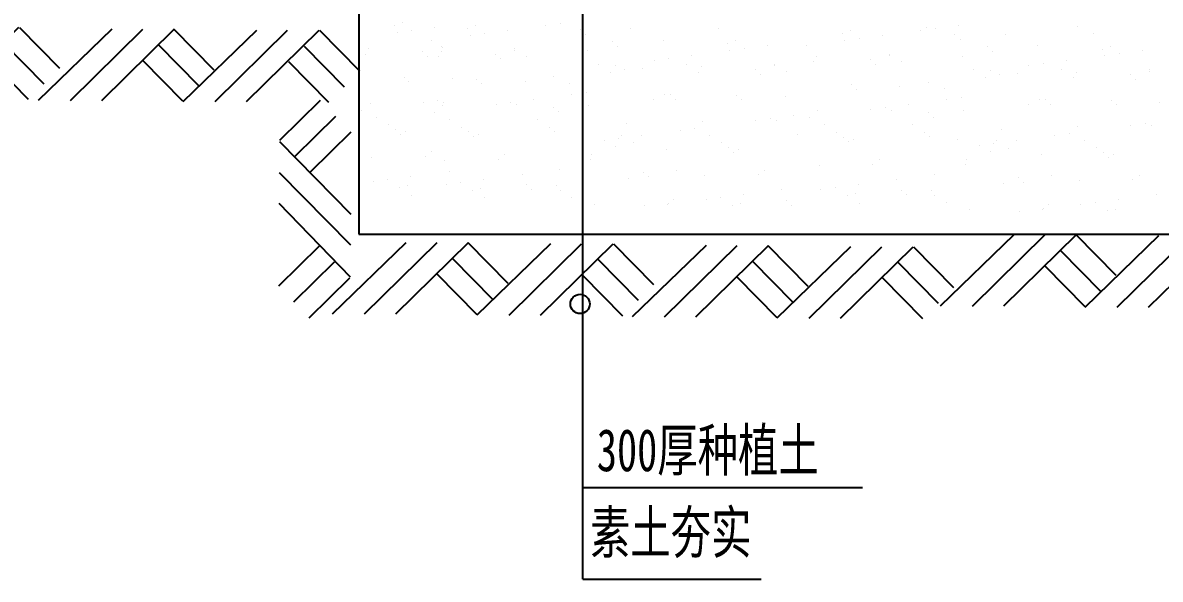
# Model space of a CAD drawing. Extents: x -2485 to 10115, y 1417 to 7253.
# Drawn here: x 4300 to 5107, y 4902 to 5296 of the extents above; entities that cross this region are included whole.
import ezdxf

# ---------------------------------------------------------------- set-up
doc = ezdxf.new("R2010")
doc.units = 0
doc.header["$MEASUREMENT"] = 0
for name, color, linetype in [('LEVEL', 2, 'CONTINUOUS'), ('STAIR', 140, 'CONTINUOUS'), ('TEST', 41, 'CONTINUOUS'), ('TEXT', 41, 'CONTINUOUS'), ('TREE', 3, 'CONTINUOUS')]:
    doc.layers.add(name, color=color, linetype=linetype)
doc.styles.add('STYLE1', font='SimSun.ttf', dxfattribs={"width": 0.7})

# ---------------------------------------------------------------- blocks, each defined once
blk = doc.blocks.new('DI')
at = {"layer": 'STAIR'}
for p, q in [((-51.91, -51.04), (0, 0)), ((-29.24, -51.04), (21.82, 0.03)), ((43.91, 0.03), (-7.16, -51.04)), ((73.35, -51.04), (124.39, 0)), ((146.47, 0), (95.44, -51.04)), ((72.47, -28.63), (43.86, -0.02)), ((50.65, -51.04), (102.55, 0)), ((175.85, -28.63), (147.24, -0.02)), ((32.82, -11.06), (61.43, -39.67)), ((136.19, -11.06), (164.8, -39.67)), ((21.77, -22.11), (50.38, -50.72)), ((125.15, -22.11), (153.76, -50.72))]:
    blk.add_line(p, q, dxfattribs=at)

msp = doc.modelspace()

# ---------------------------------------------------------------- linework, layer by layer
at = {"layer": 'LEVEL'}
for p, q in [((4538.34, 5376.44), (4538.34, 5146.44)), ((4538.34, 5146.44), (5394.09, 5146.44))]:
    msp.add_line(p, q, dxfattribs=at)
at = {"layer": 'STAIR'}
for p, q in [((4511.13, 5241.29), (4482.28, 5212.93)), ((4493.23, 5201.79), (4522.08, 5230.16)), ((4482.25, 5212.16), (4532.86, 5160.7)), ((4504.18, 5190.66), (4533.03, 5219.02)), ((4532.67, 5138.61), (4482.07, 5190.08)), ((4532.48, 5115.91), (4481.88, 5168.25)), ((4510.26, 5137.92), (4481.41, 5109.55)), ((4492.36, 5098.42), (4521.21, 5126.79)), ((4503.31, 5087.28), (4532.16, 5115.65))]:
    msp.add_line(p, q, dxfattribs=at)
at = {"layer": 'TEST'}
for p, q in [((4697.31, 4901.81), (4697.31, 5320.07)), ((4698.12, 4966.8), (4895.78, 4966.79)), ((4697.31, 4901.81), (4823.82, 4901.81))]:
    msp.add_line(p, q, dxfattribs=at)
msp.add_circle((4695.36, 5097.01), 6.85, dxfattribs=at)
at = {"layer": 'TREE', "linetype": 'CONTINUOUS'}
for p, q in [((4563.63, 5294.28), (4563.63, 5294.28)), ((4569.26, 5296.43), (4569.26, 5296.43)), ((4592.25, 5293.05), (4592.25, 5293.05)), ((4620.96, 5294.59), (4620.96, 5294.59)), ((4671.12, 5294.78), (4671.12, 5294.78)), ((4681.53, 5296.16), (4681.53, 5296.16)), ((4940.89, 5292.85), (4940.89, 5292.85)), ((4963.71, 5294.61), (4963.71, 5294.61)), ((5048.23, 5293.74), (5048.23, 5293.74)), ((4538.42, 5285.97), (4538.42, 5285.97)), ((4565.58, 5289.54), (4565.58, 5289.54)), ((4575.99, 5290.91), (4575.99, 5290.91)), ((4615.33, 5292.43), (4615.33, 5292.43)), ((4617.29, 5287.7), (4617.29, 5287.7)), ((4627.7, 5289.07), (4627.7, 5289.07)), ((4643.96, 5291.21), (4643.96, 5291.21)), ((4695.36, 5291.75), (4695.36, 5291.75)), ((4699.05, 5288.37), (4699.05, 5288.37)), ((4731.3, 5292.06), (4731.3, 5292.06)), ((4793.59, 5292.17), (4793.59, 5292.17)), ((4881.24, 5288.74), (4881.24, 5288.74)), ((4886.87, 5290.9), (4886.87, 5290.9)), ((4893.61, 5285.38), (4893.61, 5285.38)), ((4909.87, 5287.52), (4909.87, 5287.52)), ((4937.04, 5291.09), (4937.04, 5291.09)), ((4947.45, 5292.47), (4947.45, 5292.47)), ((4961.27, 5288.06), (4961.27, 5288.06)), ((4964.96, 5284.68), (4964.96, 5284.68)), ((4997.22, 5288.37), (4997.22, 5288.37)), ((5059.5, 5288.48), (5059.5, 5288.48)), ((4545.14, 5277.93), (4545.14, 5277.93)), ((4590.12, 5284.12), (4590.12, 5284.12)), ((4597.13, 5279.71), (4597.13, 5279.71)), ((4597.49, 5278.6), (4597.49, 5278.6)), ((4648.84, 5277.87), (4648.84, 5277.87)), ((4649.19, 5276.75), (4649.19, 5276.75)), ((4700.36, 5276.51), (4700.36, 5276.51)), ((4718.51, 5283.25), (4718.51, 5283.25)), ((4722.2, 5279.87), (4722.2, 5279.87)), ((4754.19, 5283.88), (4754.19, 5283.88)), ((4799.72, 5281.48), (4799.72, 5281.48)), ((4801.68, 5276.75), (4801.68, 5276.75)), ((4805.35, 5283.64), (4805.35, 5283.64)), ((4812.09, 5278.12), (4812.09, 5278.12)), ((4828.35, 5280.26), (4828.35, 5280.26)), ((4856.03, 5280.43), (4856.03, 5280.43)), ((4883.2, 5284.01), (4883.2, 5284.01)), ((4984.42, 5279.56), (4984.42, 5279.56)), ((5020.1, 5280.19), (5020.1, 5280.19)), ((5065.63, 5277.79), (5065.63, 5277.79)), ((5071.26, 5279.95), (5071.26, 5279.95)), ((5094.26, 5276.57), (5094.26, 5276.57)), ((4543.28, 5274.23), (4543.28, 5274.23)), ((4583.53, 5276.04), (4583.53, 5276.04)), ((4587.22, 5272.66), (4587.22, 5272.66)), ((4594.99, 5272.38), (4594.99, 5272.38)), ((4596.84, 5276.08), (4596.84, 5276.08)), ((4635.24, 5274.19), (4635.24, 5274.19)), ((4638.92, 5270.81), (4638.92, 5270.81)), ((4657.27, 5272.5), (4657.27, 5272.5)), ((4747.84, 5269.66), (4747.84, 5269.66)), ((4758.25, 5271.03), (4758.25, 5271.03)), ((4774.51, 5273.17), (4774.51, 5273.17)), ((4860.9, 5268.69), (4860.9, 5268.69)), ((4862.75, 5272.39), (4862.75, 5272.39)), ((4901.15, 5270.5), (4901.15, 5270.5)), ((4914.75, 5274.18), (4914.75, 5274.18)), ((4915.11, 5273.06), (4915.11, 5273.06)), ((4923.18, 5268.81), (4923.18, 5268.81)), ((4966.27, 5272.82), (4966.27, 5272.82)), ((4988.11, 5276.18), (4988.11, 5276.18)), ((5040.42, 5269.48), (5040.42, 5269.48)), ((5067.59, 5273.06), (5067.59, 5273.06)), ((5078, 5274.43), (5078, 5274.43)), ((4708.66, 5266.69), (4708.66, 5266.69)), ((4717.09, 5261.32), (4717.09, 5261.32)), ((4720.68, 5266.08), (4720.68, 5266.08)), ((4727.21, 5263.19), (4727.21, 5263.19)), ((4739.6, 5263.93), (4739.6, 5263.93)), ((4770.94, 5266.81), (4770.94, 5266.81)), ((4779.38, 5261.43), (4779.38, 5261.43)), ((4781.23, 5265.13), (4781.23, 5265.13)), ((4819.63, 5263.24), (4819.63, 5263.24)), ((4833.23, 5266.92), (4833.23, 5266.92)), ((4833.58, 5265.8), (4833.58, 5265.8)), ((4841.66, 5261.55), (4841.66, 5261.55)), ((4904.84, 5267.12), (4904.84, 5267.12)), ((4974.57, 5263), (4974.57, 5263)), ((4986.59, 5262.39), (4986.59, 5262.39)), ((5013.75, 5265.97), (5013.75, 5265.97)), ((5024.16, 5267.34), (5024.16, 5267.34)), ((5036.85, 5263.12), (5036.85, 5263.12)), ((5047.14, 5261.44), (5047.14, 5261.44)), ((5099.14, 5263.23), (5099.14, 5263.23)), ((5099.5, 5262.11), (5099.5, 5262.11)), ((4570.51, 5257.9), (4570.51, 5257.9)), ((4573.64, 5254.89), (4573.64, 5254.89)), ((4604.62, 5256.72), (4604.62, 5256.72)), ((4622.22, 5256.05), (4622.22, 5256.05)), ((4625.35, 5253.04), (4625.35, 5253.04)), ((4656.32, 5254.87), (4656.32, 5254.87)), ((4676.24, 5258), (4676.24, 5258)), ((4687.63, 5253.15), (4687.63, 5253.15)), ((4823.31, 5259.86), (4823.31, 5259.86)), ((4888.13, 5252.36), (4888.13, 5252.36)), ((4942.15, 5254.31), (4942.15, 5254.31)), ((4983.01, 5257.63), (4983.01, 5257.63)), ((4993.13, 5259.5), (4993.13, 5259.5)), ((5005.51, 5260.24), (5005.51, 5260.24)), ((5045.29, 5257.74), (5045.29, 5257.74)), ((5085.54, 5259.55), (5085.54, 5259.55)), ((5089.23, 5256.17), (5089.23, 5256.17)), ((4689.56, 5245.43), (4689.56, 5245.43)), ((4699.97, 5246.8), (4699.97, 5246.8)), ((4755.45, 5245.35), (4755.45, 5245.35)), ((4759.5, 5245.69), (4759.5, 5245.69)), ((4806.61, 5245.1), (4806.61, 5245.1)), ((4891.26, 5249.35), (4891.26, 5249.35)), ((4922.24, 5251.18), (4922.24, 5251.18)), ((4953.54, 5249.46), (4953.54, 5249.46)), ((4546.4, 5239.39), (4546.4, 5239.39)), ((4584.02, 5240.19), (4584.02, 5240.19)), ((4594.43, 5241.56), (4594.43, 5241.56)), ((4598.1, 5237.55), (4598.1, 5237.55)), ((4598.75, 5240.06), (4598.75, 5240.06)), ((4635.73, 5238.34), (4635.73, 5238.34)), ((4646.14, 5239.71), (4646.14, 5239.71)), ((4650.45, 5238.21), (4650.45, 5238.21)), ((4662.4, 5241.85), (4662.4, 5241.85)), ((4676.23, 5236.63), (4676.23, 5236.63)), ((4701.62, 5237.97), (4701.62, 5237.97)), ((4747.46, 5241.98), (4747.46, 5241.98)), ((4763.19, 5242.31), (4763.19, 5242.31)), ((4809.74, 5242.09), (4809.74, 5242.09)), ((4840.71, 5243.92), (4840.71, 5243.92)), ((4928.31, 5238.16), (4928.31, 5238.16)), ((4955.48, 5241.74), (4955.48, 5241.74)), ((4965.89, 5243.11), (4965.89, 5243.11)), ((5013.37, 5238.29), (5013.37, 5238.29)), ((5021.36, 5241.66), (5021.36, 5241.66)), ((5025.42, 5242), (5025.42, 5242)), ((5029.1, 5238.62), (5029.1, 5238.62)), ((5072.52, 5241.41), (5072.52, 5241.41)), ((5075.65, 5238.4), (5075.65, 5238.4)), ((5106.63, 5240.23), (5106.63, 5240.23)), ((4540.6, 5234.47), (4540.6, 5234.47)), ((4551, 5229.52), (4551, 5229.52)), ((4592.3, 5232.62), (4592.3, 5232.62)), ((4679.92, 5233.25), (4679.92, 5233.25)), ((4830.53, 5228.76), (4830.53, 5228.76)), ((4846.79, 5230.9), (4846.79, 5230.9)), ((4858.21, 5228.93), (4858.21, 5228.93)), ((4864.01, 5233.86), (4864.01, 5233.86)), ((4901.64, 5234.65), (4901.64, 5234.65)), ((4912.05, 5236.02), (4912.05, 5236.02)), ((4916.37, 5234.52), (4916.37, 5234.52)), ((4942.14, 5232.94), (4942.14, 5232.94)), ((4945.83, 5229.56), (4945.83, 5229.56)), ((4967.53, 5234.28), (4967.53, 5234.28)), ((4559.43, 5224.15), (4559.43, 5224.15)), ((4564.4, 5220.92), (4564.4, 5220.92)), ((4602.71, 5227.67), (4602.71, 5227.67)), ((4611.14, 5222.3), (4611.14, 5222.3)), ((4664.99, 5227.79), (4664.99, 5227.79)), ((4673.42, 5222.41), (4673.42, 5222.41)), ((4728.47, 5224.65), (4728.47, 5224.65)), ((4766.28, 5220.3), (4766.28, 5220.3)), ((4776.69, 5221.67), (4776.69, 5221.67)), ((4782.49, 5226.6), (4782.49, 5226.6)), ((4820.12, 5227.39), (4820.12, 5227.39)), ((4834.84, 5227.26), (4834.84, 5227.26)), ((4868.62, 5223.98), (4868.62, 5223.98)), ((4930.9, 5224.1), (4930.9, 5224.1)), ((4994.39, 5220.96), (4994.39, 5220.96)), ((5048.4, 5222.91), (5048.4, 5222.91)), ((5086.03, 5223.7), (5086.03, 5223.7)), ((5096.44, 5225.07), (5096.44, 5225.07)), ((5100.76, 5223.57), (5100.76, 5223.57)), ((4568.09, 5217.54), (4568.09, 5217.54)), ((4571.77, 5219.36), (4571.77, 5219.36)), ((4616.11, 5219.08), (4616.11, 5219.08)), ((4619.79, 5215.7), (4619.79, 5215.7)), ((4623.48, 5217.52), (4623.48, 5217.52)), ((4677.5, 5219.46), (4677.5, 5219.46)), ((4697.32, 5217.31), (4697.32, 5217.31)), ((4712.45, 5213.22), (4712.45, 5213.22)), ((4722.86, 5214.59), (4722.86, 5214.59)), ((4724.81, 5216.61), (4724.81, 5216.61)), ((4739.12, 5216.73), (4739.12, 5216.73)), ((4787.09, 5216.72), (4787.09, 5216.72)), ((4849.38, 5216.84), (4849.38, 5216.84)), ((4877.05, 5218.61), (4877.05, 5218.61)), ((4882.02, 5215.39), (4882.02, 5215.39)), ((4885.71, 5212.01), (4885.71, 5212.01)), ((4889.39, 5213.83), (4889.39, 5213.83)), ((4939.33, 5218.72), (4939.33, 5218.72)), ((4943.41, 5215.77), (4943.41, 5215.77)), ((4963.23, 5213.62), (4963.23, 5213.62)), ((4990.72, 5212.92), (4990.72, 5212.92)), ((5005.03, 5213.04), (5005.03, 5213.04)), ((5032.19, 5216.61), (5032.19, 5216.61)), ((5042.6, 5217.98), (5042.6, 5217.98)), ((5053.01, 5213.03), (5053.01, 5213.03)), ((4589.8, 5204.8), (4589.8, 5204.8)), ((4720.47, 5208.81), (4720.47, 5208.81)), ((4733.25, 5211.24), (4733.25, 5211.24)), ((4756.71, 5206.81), (4756.71, 5206.81)), ((4795.53, 5211.35), (4795.53, 5211.35)), ((4800.5, 5208.13), (4800.5, 5208.13)), ((4804.18, 5204.75), (4804.18, 5204.75)), ((4807.87, 5206.57), (4807.87, 5206.57)), ((4978.36, 5209.53), (4978.36, 5209.53)), ((4986.38, 5205.12), (4986.38, 5205.12)), ((4988.77, 5210.9), (4988.77, 5210.9)), ((4999.16, 5207.55), (4999.16, 5207.55)), ((5061.44, 5207.66), (5061.44, 5207.66)), ((5066.41, 5204.44), (5066.41, 5204.44)), ((4547.66, 5200.86), (4547.66, 5200.86)), ((4585.49, 5201.6), (4585.49, 5201.6)), ((4599.36, 5199.01), (4599.36, 5199.01)), ((4637.19, 5199.75), (4637.19, 5199.75)), ((4641.5, 5202.96), (4641.5, 5202.96)), ((4702.88, 5199.43), (4702.88, 5199.43)), ((4703.78, 5203.07), (4703.78, 5203.07)), ((4903.11, 5196.06), (4903.11, 5196.06)), ((4907.41, 5199.27), (4907.41, 5199.27)), ((4969.7, 5199.38), (4969.7, 5199.38)), ((5022.62, 5203.12), (5022.62, 5203.12)), ((5070.1, 5201.06), (5070.1, 5201.06)), ((5073.78, 5202.88), (5073.78, 5202.88)), ((4602.46, 5190.83), (4602.46, 5190.83)), ((4654.17, 5188.99), (4654.17, 5188.99)), ((4680.84, 5192.5), (4680.84, 5192.5)), ((4740.37, 5190.57), (4740.37, 5190.57)), ((4763.61, 5191.89), (4763.61, 5191.89)), ((4783.75, 5188.06), (4783.75, 5188.06)), ((4821.58, 5188.8), (4821.58, 5188.8)), ((4825.89, 5192.01), (4825.89, 5192.01)), ((4865.27, 5195.32), (4865.27, 5195.32)), ((4946.75, 5188.81), (4946.75, 5188.81)), ((4968.79, 5195.74), (4968.79, 5195.74)), ((5029.52, 5188.2), (5029.52, 5188.2)), ((5091.8, 5188.32), (5091.8, 5188.32)), ((4548.63, 5183.74), (4548.63, 5183.74)), ((4559.04, 5185.11), (4559.04, 5185.11)), ((4573.03, 5180.82), (4573.03, 5180.82)), ((4575.3, 5187.26), (4575.3, 5187.26)), ((4600.33, 5181.9), (4600.33, 5181.9)), ((4610.74, 5183.27), (4610.74, 5183.27)), ((4627, 5185.41), (4627, 5185.41)), ((4657.1, 5181.51), (4657.1, 5181.51)), ((4678.76, 5180.93), (4678.76, 5180.93)), ((4729.73, 5186.11), (4729.73, 5186.11)), ((4744.06, 5187.19), (4744.06, 5187.19)), ((4892.91, 5181.72), (4892.91, 5181.72)), ((4920.08, 5185.3), (4920.08, 5185.3)), ((4995.65, 5182.42), (4995.65, 5182.42)), ((5006.29, 5186.88), (5006.29, 5186.88)), ((5009.97, 5183.5), (5009.97, 5183.5)), ((5049.66, 5184.37), (5049.66, 5184.37)), ((5087.5, 5185.11), (5087.5, 5185.11)), ((4567.15, 5179.44), (4567.15, 5179.44)), ((4575.59, 5174.06), (4575.59, 5174.06)), ((4618.86, 5177.59), (4618.86, 5177.59)), ((4624.74, 5178.98), (4624.74, 5178.98)), ((4627.29, 5172.22), (4627.29, 5172.22)), ((4660.79, 5178.14), (4660.79, 5178.14)), ((4681.14, 5177.71), (4681.14, 5177.71)), ((4689.57, 5172.33), (4689.57, 5172.33)), ((4795.13, 5172.32), (4795.13, 5172.32)), ((4811.39, 5174.46), (4811.39, 5174.46)), ((4838.56, 5178.04), (4838.56, 5178.04)), ((4866.24, 5178.21), (4866.24, 5178.21)), ((4876.65, 5179.58), (4876.65, 5179.58)), ((4884.77, 5173.9), (4884.77, 5173.9)), ((4890.65, 5175.29), (4890.65, 5175.29)), ((4923.01, 5177.82), (4923.01, 5177.82)), ((4926.7, 5174.45), (4926.7, 5174.45)), ((4944.67, 5177.24), (4944.67, 5177.24)), ((4947.05, 5174.02), (4947.05, 5174.02)), ((5104.47, 5174.35), (5104.47, 5174.35)), ((4705.62, 5167.61), (4705.62, 5167.61)), ((4740.96, 5166.53), (4740.96, 5166.53)), ((4757.56, 5167.37), (4757.56, 5167.37)), ((4757.97, 5168.27), (4757.97, 5168.27)), ((4761.46, 5171.25), (4761.46, 5171.25)), ((4784.72, 5170.95), (4784.72, 5170.95)), ((4803.25, 5166.64), (4803.25, 5166.64)), ((4809.13, 5168.03), (4809.13, 5168.03)), ((4841.49, 5170.56), (4841.49, 5170.56)), ((4845.18, 5167.19), (4845.18, 5167.19)), ((4893.2, 5168.53), (4893.2, 5168.53)), ((4955.49, 5168.64), (4955.49, 5168.64)), ((4971.53, 5163.92), (4971.53, 5163.92)), ((5023.47, 5163.68), (5023.47, 5163.68)), ((5023.88, 5164.58), (5023.88, 5164.58)), ((5027.37, 5167.56), (5027.37, 5167.56)), ((5050.63, 5167.26), (5050.63, 5167.26)), ((5061.04, 5168.63), (5061.04, 5168.63)), ((5075.04, 5164.34), (5075.04, 5164.34)), ((5077.3, 5170.77), (5077.3, 5170.77)), ((5006.88, 5162.84), (5006.88, 5162.84)), ((5069.16, 5162.95), (5069.16, 5162.95))]:
    msp.add_line(p, q, dxfattribs=at)

# ---------------------------------------------------------------- block references
at = {"layer": 'STAIR', "rotation": 359.5167447471983}
for p in [(4150.65, 5294.2), (4363.51, 5292.14), (4572.07, 5140.7), (5003.35, 5146.33), (4784.92, 5138.64)]:
    msp.add_blockref('DI', p, dxfattribs=at)

# ---------------------------------------------------------------- texts
at = {"layer": 'TEXT', "linetype": 'CONTINUOUS', "style": 'STYLE1', "width": 0.7}
for s, p in [('300厚种植土', (4707.26, 4978.43)), ('素土夯实', (4702.39, 4920.15))]:
    msp.add_text(s, height=30, dxfattribs=at).set_placement(p)

doc.saveas('drawing.dxf')
